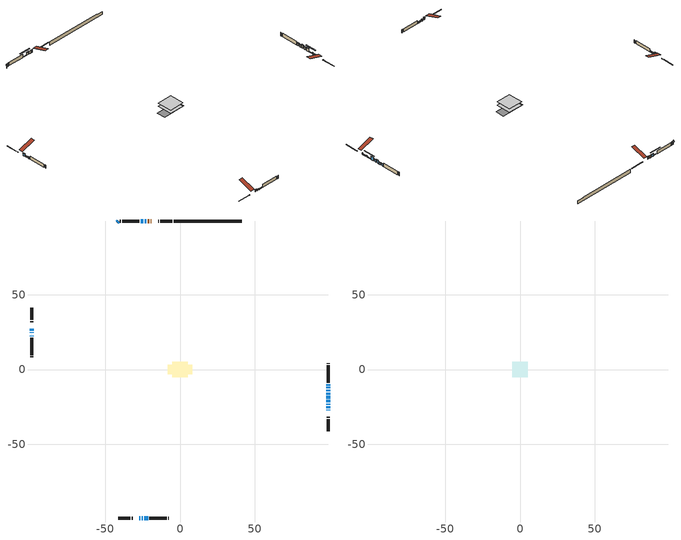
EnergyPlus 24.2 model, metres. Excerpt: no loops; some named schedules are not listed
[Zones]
conditioned space
 floor outside (Floor1 construction): -0.61,-0.61 -0.61,0.61 0.61,0.61 0.61,-0.61 z0.61
 floor adiabatic (AdiabaticFloorConstruction): -5.22,-5.22 -5.22,5.22 5.22,5.22 5.22,-5.22 z0.61
 floor foundation (Slab1 construction): -8.29,-3.06 -8.29,3.06 8.29,3.06 8.29,-3.06 z-1.83
 wall outside (RimJoist1 construction): -5.19,99.35 -13.19,99.35 / -41.15,-99.35 -33.15,-99.35 / -99.35,41.15 -99.35,33.15 / 99.35,-41.15 99.35,-33.15 z0.61:0.91
 wall outside (RimJoist2 construction): -14.12,99.35 -14.64,99.35 / -32.22,-99.35 -31.71,-99.35 / -99.35,32.22 -99.35,31.71 / 99.35,-32.22 99.35,-31.71 z0.61:0.91
 wall outside (AdiabaticWallConstruction 1): -19.17,99.35 -19.62,99.35 / -20.54,99.35 -21.6,99.35 z0.61:2.64
 wall outside (AdiabaticWallConstruction): 99.35,-27.17 99.35,-26.8 / -99.35,25.08 -99.35,24.66 / -99.35,23.73 -99.35,23.52 / 99.35,-23.57 99.35,-22.83 / -99.35,22.6 -99.35,22.22 z0.61:1.83; 99.35,-25.87 99.35,-24.5 / -23.84,-99.35 -21.4,-99.35 z0.61:1.12; -22.52,99.35 -23.74,99.35 / -41.15,99.35 -41.94,98.56 / -99.35,27.17 -99.35,26 / 99.35,-16.74 99.35,-15.52 z0.61:2.29; -27.17,-99.35 -26.46,-99.35 / 99.35,-12.65 99.35,-11.68 z0.61:2.08; -25.54,-99.35 -24.77,-99.35 z0.61:1.53; 99.35,-21.9 99.35,-20.37 / -24.67,99.35 -26.2,99.35 z0.61:1.17; 99.35,-19.45 99.35,-17.67 / 99.35,-14.59 99.35,-13.57 z0.61:2.9; 99.35,-10.75 99.35,-9.73 z0.61:2.24
 wall outside (Wall1 construction): -27.13,99.35 -38.78,99.35 / -20.48,-99.35 -8.82,-99.35 / -99.35,21.3 -99.35,9.64 / 99.35,-8.8 99.35,2.85 z0.61:3.05
 wall outside (Wall2 construction): -39.71,99.35 -40.22,99.35 / -7.89,-99.35 -7.38,-99.35 / -99.35,8.71 -99.35,8.2 / 99.35,3.78 99.35,4.29 z0.61:3.05
 wall foundation (FoundationWall1 construction): -4.26,99.35,-1.83 -4.26,99.35,0.61 36.61,99.35,0.61 36.61,99.35,0.24 41.15,99.35,0.24 41.15,99.35,-1.83
 window (WindowConstruction 12): 99.35,-27.17 99.35,-26.8 z0.61:1.83
 window (WindowConstruction 5): 99.35,-25.87 99.35,-24.5 z0.61:1.12
 window (WindowConstruction 6): -22.52,99.35 -23.74,99.35 z0.61:2.29
 window (WindowConstruction 7): -41.15,99.35 -41.94,98.56 z0.61:2.29
 window (WindowConstruction 8): -27.17,-99.35 -26.46,-99.35 z0.61:2.08
 window (WindowConstruction 9): -25.53,-99.35 -24.77,-99.35 z0.61:1.52
 window (WindowConstruction 10): -23.84,-99.35 -21.4,-99.35 z0.61:1.12
 window (WindowConstruction 11): -99.35,27.17 -99.35,26 z0.61:2.29
 window (WindowConstruction 14): -99.35,25.08 -99.35,24.66 z0.61:1.83
 window (WindowConstruction 15): -99.35,23.73 -99.35,23.53 z0.61:1.83
 window (WindowConstruction 13): 99.35,-23.57 99.35,-22.83 z0.61:1.83
 window (WindowConstruction 16): -99.35,22.6 -99.35,22.22 z0.61:1.83
 window (WindowConstruction 17): 99.35,-21.9 99.35,-20.38 z0.61:1.17
 window (WindowConstruction 18): -24.67,99.35 -26.2,99.35 z0.61:1.17
 window (WindowConstruction): 99.35,-19.45 99.35,-17.67 z0.61:2.9
 window (WindowConstruction 1): 99.35,-16.74 99.35,-15.52 z0.61:2.29
 window (WindowConstruction 2): 99.35,-14.59 99.35,-13.57 z0.61:2.9
 window (WindowConstruction 3): 99.35,-12.65 99.35,-11.68 z0.61:2.08
 window (WindowConstruction 4): 99.35,-10.75 99.35,-9.73 z0.61:2.23
 door (Door): -19.17,99.35 -19.61,99.35 z0.61:2.64
 door (Door 1): -20.54,99.35 -21.6,99.35 z0.61:2.64
 ceiling adiabatic (AdiabaticFloorConstruction): 5.22,-5.22 5.22,5.22 -5.22,5.22 -5.22,-5.22 z0.61
attic - vented
 floor to conditioned space (Floor2 construction Reversed): -5.22,-5.22 -5.22,5.22 5.22,5.22 5.22,-5.22 z3.05
 roof outside (Roof1 construction): -18.24,99.35,3.05 -18.24,89.19,6.44 -15.56,89.19,6.44 -15.56,99.35,3.05; -28.1,-99.35,3.05 -28.1,-89.19,6.44 -30.78,-89.19,6.44 -30.78,-99.35,3.05; -99.35,28.1,3.05 -89.19,28.1,6.44 -89.19,30.78,6.44 -99.35,30.78,3.05; 99.35,-28.1,3.05 89.19,-28.1,6.44 89.19,-30.78,6.44 99.35,-30.78,3.05
shading: 99.35,-24.3 99.35,-26.07 99.76,-26.07 99.76,-24.3 z1.32; -23.95,99.35 -22.32,99.35 -22.32,99.76 -23.95,99.76 z2.49; -42.08,98.42 -41.01,99.49 -41.3,99.78 -42.37,98.71 z2.49; -26.26,-99.35 -27.37,-99.35 -27.37,-99.76 -26.26,-99.76 z2.28; -24.57,-99.35 -25.73,-99.35 -25.73,-99.76 -24.57,-99.76 z1.73; -21.2,-99.35 -24.04,-99.35 -24.04,-99.76 -21.2,-99.76 z1.32; -99.35,25.8 -99.35,27.37 -99.76,27.37 -99.76,25.8 z2.49; 99.35,-17.13 99.35,-25.15 99.76,-25.15 99.76,-17.13 z4.42; -29.45,99.35 -21.42,99.35 -21.42,99.76 -29.45,99.76 z4.42; 99.35,-17.47 99.35,-19.65 99.76,-19.65 99.76,-17.47 z3.1; 99.35,-15.32 99.35,-16.94 99.76,-16.94 99.76,-15.32 z2.49; 99.35,-13.37 99.35,-14.79 99.76,-14.79 99.76,-13.37 z3.1; 99.35,-11.48 99.35,-12.85 99.76,-12.85 99.76,-11.48 z2.28; 99.35,-9.53 99.35,-10.95 99.76,-10.95 99.76,-9.53 z2.44
[Building]
Building 1: Terrain=Suburbs
[Site:Location]
Edmonton Intl AP_AB: Latitude {deg}=53.31; Longitude {deg}=-113.58; Time Zone {hr}=-7; Elevation {m}=723; Keep Site Location Information=Yes
[Site:GroundTemperature:Shallow]
-1.56185, -3.61833, -3.78302, -2.80711, 1.11059, 5.01004, 8.39065, 10.5322, 10.7141, 8.97234, 5.67794, 1.89811
[Site:WaterMainsTemperature]
Calculation Method=Schedule; Temperature Schedule=mains temperature schedule
[Material] Roughness=Rough; Thermal Absorptance=0.9
Name | Thickness {m} | Conductivity {W/m-K} | Density {kg/m3} | Specific Heat {J/kg-K} | Solar Absorptance | Visible Absorptance
asphalt or fiberglass shingles | 0.00635 | 0.162714 | 1121.4 | 1465.45 | 0.4 | 0.4
ceiling loosefill ins | 0.169333 | 0.0480833 | 16.02 | 1046.75 | 0.7 | 0.7
ceiling stud and cavity | 0.1397 | 0.0959337 | 65.682 | 1177.47 | 0.7 | 0.7
concrete 4.0 in. | 0.1016 | 1.803125 | 2242.8 | 837.4 | 0.7 | 0.7
concrete 8.0 in. | 0.2032 | 1.803125 | 2242.8 | 837.4 | 0.7 | 0.7
door material | 0.04445 | 0.053851 | 512.64 | 1214.23 | 0.7 | 0.7
exterior vertical ins | 0.0216937 | 0.029427 | 32.04 | 1214.23 | 0.7 | 0.7
floor covering | 0.0127 | 0.0433444 | 54.468 | 1339.84 | 0.6 | 0.6
floor rigid ins; rim joist rigid ins; wall rigid ins | 0.051816 | 0.029427 | 32.04 | 1214.23 | 0.7 | 0.7
floor rigid ins 1; wall rigid ins 1 | 0.512978 | 0.029427 | 32.04 | 1214.23 | 0.7 | 0.7
floor stud and cavity | 0.1397 | 0.094315 | 92.3553 | 1139.71 | 0.7 | 0.7
floor stud and cavity 1 | 0.1397 | 1.75129 | 37.0049 | 1207.88 | 0.7 | 0.7
furniture material conditioned space 1 | 0.1524 | 0.115458 | 640.8 | 1214.23 | 0.6 | 0.6
gypsum board | 0.0127 | 0.160291 | 801 | 837.4 | 0.6 | 0.6
gypsum board 1 | 0.0127 | 0.160291 | 801 | 837.4 | 0.7 | 0.7
osb sheathing 0.5 in. | 0.0127 | 0.115458 | 512.64 | 1214.23 | 0.7 | 0.7
osb sheathing 0.75 in. | 0.01905 | 0.115458 | 512.64 | 1214.23 | 0.7 | 0.7
osb sheathing 2.0 in. | 0.0508 | 0.115458 | 512.64 | 1214.23 | 0.7 | 0.7
rim joist stud and cavity | 0.0508 | 0.0413573 | 125.044 | 1163.47 | 0.6 | 0.6
rim joist stud and cavity 1 | 0.0508 | 0.0368182 | 125.044 | 1163.47 | 0.6 | 0.6
wall stud and cavity | 0.1397 | 0.206077 | 139.0536 | 1170.24 | 0.7 | 0.7
wall stud and cavity 1 | 0.1397 | 0.0765814 | 139.0536 | 1170.24 | 0.7 | 0.7
wall stud and cavity 2 | 0.0889 | 0.380278 | 52.3479 | 1209.89 | 0.7 | 0.7
wall stud and cavity 3 | 0.0889 | 0.391764 | 83.0341 | 1211.67 | 0.7 | 0.7
wood siding | 0.0254 | 0.102417 | 544.68 | 1172.36 | 0.4 | 0.4
wood siding 1; wood siding 2; wood siding 3 | 0.0254 | 0.102417 | 544.68 | 1172.36 | 0.7 | 0.7
[WindowMaterial:SimpleGlazingSystem]
Name | U-Factor {W/m2-K} | Solar Heat Gain Coefficient
WindowMaterial | 1.91462 | 0.46
WindowMaterial 1 | 2.921331 | 0.62
WindowMaterial 10 | 1.99638 | 0.45
WindowMaterial 11 | 3.308 | 0.59
WindowMaterial 12 | 3.310274 | 0.62
WindowMaterial 13 | 3.30687 | 0.6
WindowMaterial 14 | 3.210909 | 0.35
WindowMaterial 15 | 3.01388 | 0.5
WindowMaterial 2 | 2.17695 | 0.41
WindowMaterial 3 | 2.941204 | 0.59
WindowMaterial 4 | 2.19909 | 0.41
WindowMaterial 5 | 2.21328 | 0.4
WindowMaterial 6 | 2.16445 | 0.41
WindowMaterial 7 | 2.10767 | 0.42
WindowMaterial 8 | 2.1531 | 0.41
WindowMaterial 9 | 2.17354 | 0.41
[Construction]
AdiabaticFloorConstruction: floor stud and cavity 1, floor rigid ins 1, osb sheathing 0.75 in., floor covering
AdiabaticWallConstruction: wood siding 2, wall rigid ins 1, wall stud and cavity 2, gypsum board
AdiabaticWallConstruction 1: wood siding 3, wall rigid ins 1, wall stud and cavity 2, gypsum board
Door; Door 1: door material
Floor1 construction: floor stud and cavity, floor rigid ins, osb sheathing 0.75 in., floor covering
Floor2 construction Reversed: gypsum board, ceiling stud and cavity, ceiling loosefill ins
FoundationWall1 construction: concrete 8.0 in., gypsum board 1
furniture construction conditioned space 1: furniture material conditioned space 1
PartitionWallConstruction: gypsum board, wall stud and cavity 3, gypsum board
RimJoist1 construction: wood siding 1, rim joist rigid ins, osb sheathing 2.0 in., rim joist stud and cavity
RimJoist2 construction: wood siding 1, rim joist rigid ins, osb sheathing 2.0 in., rim joist stud and cavity 1
Roof1 construction: asphalt or fiberglass shingles
Slab1 construction: concrete 4.0 in.
Wall1 construction: wood siding, wall rigid ins, osb sheathing 0.5 in., wall stud and cavity, gypsum board
Wall2 construction: wood siding, osb sheathing 0.5 in., wall stud and cavity 1, gypsum board
WindowConstruction: WindowMaterial
WindowConstruction 1; WindowConstruction 6: WindowMaterial 1
WindowConstruction 10: WindowMaterial 9
WindowConstruction 11: WindowMaterial 10
WindowConstruction 12; WindowConstruction 16: WindowMaterial 11
WindowConstruction 13: WindowMaterial 12
WindowConstruction 14: WindowMaterial 13
WindowConstruction 15: WindowMaterial 14
WindowConstruction 17; WindowConstruction 18: WindowMaterial 15
WindowConstruction 2: WindowMaterial 2
WindowConstruction 3: WindowMaterial 3
WindowConstruction 4: WindowMaterial 4
WindowConstruction 5: WindowMaterial 5
WindowConstruction 7: WindowMaterial 6
WindowConstruction 8: WindowMaterial 7
WindowConstruction 9: WindowMaterial 8
[Zone] Multiplier=1; Part of Total Floor Area=Yes
Name | Volume {m3}
attic - vented | 59.8868
conditioned space | 602.9
[Space]
Name | Zone | Volume {m3}
attic - vented 1 | attic - vented | 59.8868
conditioned space 1 | conditioned space | 602.9
[ZoneInfiltration:EffectiveLeakageArea]
infil attic - vented 1: Zone or Space=attic - vented 1; Schedule=Always On Discrete; Effective Air Leakage Area {cm2}=3787.48; Stack Coefficient=0.00023559; Wind Coefficient=1.03705e-05
[ZoneMixing]
whole house fan mix: Zone or Space=attic - vented; Schedule=Always On Continuous; Design Flow Rate Calculation Method=Flow/Zone; Design Flow Rate {m3/s}=0; Source Zone or Space=conditioned space
[SurfaceProperty:ExposedFoundationPerimeter]
Slab1: Exposed Perimeter Calculation Method=TotalExposedPerimeter; Total Exposed Perimeter {m}=45.415
[InternalMass] Zone or ZoneList=conditioned space; Space or SpaceList=conditioned space 1
Name | Construction | Surface Area {m2}
furniture mass conditioned space 1 | furniture construction conditioned space 1 | 84.7841
partition wall mass | PartitionWallConstruction | 211.96
[Lights]
interior lighting: Zone or ZoneList or Space or SpaceList=conditioned space 1; Schedule=interior lighting schedule; Design Level Calculation Method=LightingLevel; Lighting Level {W}=343.2; Return Air Fraction=0; Fraction Radiant=0.6; Fraction Visible=0.2; Fraction Replaceable=1
[People]
occupants: Zone or ZoneList or Space or SpaceList=conditioned space 1; Number of People Schedule=occupants schedule; Number of People Calculation Method=People; Number of People=3; Fraction Radiant=0.314171; Sensible Heat Fraction=0.56303; Activity Level Schedule=occupants activity schedule; Carbon Dioxide Generation Rate {m3/s-W}=0; Enable ASHRAE 55 Comfort Warnings=No; Mean Radiant Temperature Calculation Type=EnclosureAveraged
[ElectricEquipment] Zone or ZoneList or Space or SpaceList=conditioned space 1; Design Level Calculation Method=EquipmentLevel
Name | Schedule | Design Level {W} | Fraction Latent | Fraction Radiant | Fraction Lost
clothes dryer | clothes dryer schedule | 140.772 | 0.015 | 0.081 | 0.85
clothes washer | clothes washer schedule | 32.1985 | 0.03 | 0.162 | 0.7
cooking range | cooking range schedule | 215.147 | 0.08 | 0.432 | 0.2
dishwasher | dishwasher schedule | 66.8632 | 0.3 | 0.18 | 0.4
fridge | fridge schedule | 72.9452 | 0 | 0.6 | 0
mech vent bath fan 0 | mech vent bath fan 0 schedule | 50.2 | 0 | 0 | 1
mech vent bath fan 1 | mech vent bath fan 1 schedule | 50.2 | 0 | 0 | 1
mech vent house fan | mech vent house fan schedule | 0 | 0 | 0 | 1
mech vent house fan cfis | mech vent house fan cfis schedule | 0 | 0 | 0 | 0
mech vent range fan 0 | mech vent range fan 0 schedule | 57 | 0 | 0 | 1
misc plug loads | misc plug loads schedule | 494.7 | 0.045 | 0.513 | 0.1
whole house fan | Always On Discrete | 0 | 0 | 0 | 1
[OtherEquipment] Zone or ZoneList or Space or SpaceList=conditioned space 1; Design Level Calculation Method=EquipmentLevel
Name | Fuel Type | Schedule | Design Level {W} | Fraction Latent | Fraction Radiant | Fraction Lost
clothes dryer 1 | Electricity | clothes dryer schedule | 0 | 0.015 | 0.081 | 0.85
cooking range 1 | Electricity | cooking range schedule | 0 | 0.08 | 0.432 | 0.2
general water use latent | None | general water use schedule | 62.594 | 1 | 0 | 0
general water use sensible | None | general water use schedule | -61.6891 | 0 | 0.6 | 0
mech vent house fan latent load | None | Always On Discrete | 0 | 1 | 0 | 0
mech vent house fan sensible load | None | Always On Discrete | 0 | 0 | 0 | 0
water heater energy adjustment1 | NaturalGas | Always On Discrete | 0.01 | 0 | 0 | 1
[ZoneInfiltration:DesignFlowRate] Zone or ZoneList or Space or SpaceList=conditioned space 1; Schedule=Always On Discrete; Design Flow Rate Calculation Method=Flow/Zone; Design Flow Rate {m3/s}=0
infil flow; natural vent flow; whole house fan flow
[Foundation:Kiva]
Foundation Kiva 1: Initial Indoor Air Temperature {C}=18; Wall Height Above Grade {m}=0.609996; Wall Depth Below Slab {m}=0.2032; Custom Block Material Name 1=exterior vertical ins; Custom Block Depth 1 {m}=2.43998; Custom Block X Position 1 {m}=0.2159; Custom Block Z Position 1 {m}=0
[Foundation:Kiva:Settings]
Soil Conductivity {W/m-K}=0.849921; Soil Density {kg/m3}=1842.3; Soil Specific Heat {J/kg-K}=418.7; Ground Solar Absorptivity=0.9; Ground Thermal Absorptivity=0.9; Ground Surface Roughness {m}=0.03; Far-Field Width {m}=40; Deep-Ground Boundary Condition=ZeroFlux; Deep-Ground Depth {m}=40; Minimum Cell Dimension {m}=0.2; Maximum Cell Growth Coefficient=3; Simulation Timestep=Timestep
[Exterior:Lights]
exterior lighting: Schedule=exterior lighting schedule; Design Level {W}=75.6
[Schedule:Constant]
Name | Hourly Value
Always On Continuous; mech vent house fan schedule; mech vent house fan cfis schedule; Always On Discrete | 1
occupants activity schedule | 117.228
fridge schedule | 0
[Schedule:Week:Daily]
interior lighting schedule Week Rule - Jan1-Jan27: interior lighting schedule day, interior lighting schedule day, interior lighting schedule day, interior lighting schedule day, interior lighting schedule day, interior lighting schedule day, interior lighting schedule day, interior lighting schedule default day, interior lighting schedule default day, interior lighting schedule default day, interior lighting schedule default day, interior lighting schedule default day
interior lighting schedule Week Rule - Jan28-Feb3: interior lighting schedule day, interior lighting schedule day, interior lighting schedule day, interior lighting schedule day, interior lighting schedule day 1, interior lighting schedule day 1, interior lighting schedule day 1, interior lighting schedule default day, interior lighting schedule default day, interior lighting schedule default day, interior lighting schedule default day, interior lighting schedule default day
interior lighting schedule Week Rule - Feb4-Feb24: interior lighting schedule day 1, interior lighting schedule day 1, interior lighting schedule day 1, interior lighting schedule day 1, interior lighting schedule day 1, interior lighting schedule day 1, interior lighting schedule day 1, interior lighting schedule default day, interior lighting schedule default day, interior lighting schedule default day, interior lighting schedule default day, interior lighting schedule default day
interior lighting schedule Week Rule - Feb25-Mar3: interior lighting schedule day 1, interior lighting schedule day 1, interior lighting schedule day 1, interior lighting schedule day 1, interior lighting schedule day 2, interior lighting schedule day 2, interior lighting schedule day 2, interior lighting schedule default day, interior lighting schedule default day, interior lighting schedule default day, interior lighting schedule default day, interior lighting schedule default day
interior lighting schedule Week Rule - Mar4-Mar31: interior lighting schedule day 2, interior lighting schedule day 2, interior lighting schedule day 2, interior lighting schedule day 2, interior lighting schedule day 2, interior lighting schedule day 2, interior lighting schedule day 2, interior lighting schedule default day, interior lighting schedule default day, interior lighting schedule default day, interior lighting schedule default day, interior lighting schedule default day
interior lighting schedule Week Rule - Apr1-Apr28: interior lighting schedule day 3, interior lighting schedule day 3, interior lighting schedule day 3, interior lighting schedule day 3, interior lighting schedule day 3, interior lighting schedule day 3, interior lighting schedule day 3, interior lighting schedule default day, interior lighting schedule default day, interior lighting schedule default day, interior lighting schedule default day, interior lighting schedule default day
interior lighting schedule Week Rule - Apr29-May5: interior lighting schedule day 3, interior lighting schedule day 3, interior lighting schedule day 4, interior lighting schedule day 4, interior lighting schedule day 4, interior lighting schedule day 4, interior lighting schedule day 4, interior lighting schedule default day, interior lighting schedule default day, interior lighting schedule default day, interior lighting schedule default day, interior lighting schedule default day
interior lighting schedule Week Rule - May6-May26: interior lighting schedule day 4, interior lighting schedule day 4, interior lighting schedule day 4, interior lighting schedule day 4, interior lighting schedule day 4, interior lighting schedule day 4, interior lighting schedule day 4, interior lighting schedule default day, interior lighting schedule default day, interior lighting schedule default day, interior lighting schedule default day, interior lighting schedule default day
interior lighting schedule Week Rule - May27-Jun2: interior lighting schedule day 4, interior lighting schedule day 4, interior lighting schedule day 4, interior lighting schedule day 4, interior lighting schedule day 4, interior lighting schedule day 5, interior lighting schedule day 5, interior lighting schedule default day, interior lighting schedule default day, interior lighting schedule default day, interior lighting schedule default day, interior lighting schedule default day
interior lighting schedule Week Rule - Jun3-Jun30: interior lighting schedule day 5, interior lighting schedule day 5, interior lighting schedule day 5, interior lighting schedule day 5, interior lighting schedule day 5, interior lighting schedule day 5, interior lighting schedule day 5, interior lighting schedule default day, interior lighting schedule default day, interior lighting schedule default day, interior lighting schedule default day, interior lighting schedule default day
interior lighting schedule Week Rule - Jul1-Jul28: interior lighting schedule day 6, interior lighting schedule day 6, interior lighting schedule day 6, interior lighting schedule day 6, interior lighting schedule day 6, interior lighting schedule day 6, interior lighting schedule day 6, interior lighting schedule default day, interior lighting schedule default day, interior lighting schedule default day, interior lighting schedule default day, interior lighting schedule default day
interior lighting schedule Week Rule - Jul29-Aug4: interior lighting schedule day 6, interior lighting schedule day 6, interior lighting schedule day 6, interior lighting schedule day 7, interior lighting schedule day 7, interior lighting schedule day 7, interior lighting schedule day 7, interior lighting schedule default day, interior lighting schedule default day, interior lighting schedule default day, interior lighting schedule default day, interior lighting schedule default day
interior lighting schedule Week Rule - Aug5-Aug25: interior lighting schedule day 7, interior lighting schedule day 7, interior lighting schedule day 7, interior lighting schedule day 7, interior lighting schedule day 7, interior lighting schedule day 7, interior lighting schedule day 7, interior lighting schedule default day, interior lighting schedule default day, interior lighting schedule default day, interior lighting schedule default day, interior lighting schedule default day
interior lighting schedule Week Rule - Aug26-Sep1: interior lighting schedule day 7, interior lighting schedule day 7, interior lighting schedule day 7, interior lighting schedule day 7, interior lighting schedule day 7, interior lighting schedule day 7, interior lighting schedule day 8, interior lighting schedule default day, interior lighting schedule default day, interior lighting schedule default day, interior lighting schedule default day, interior lighting schedule default day
interior lighting schedule Week Rule - Sep2-Sep29: interior lighting schedule day 8, interior lighting schedule day 8, interior lighting schedule day 8, interior lighting schedule day 8, interior lighting schedule day 8, interior lighting schedule day 8, interior lighting schedule day 8, interior lighting schedule default day, interior lighting schedule default day, interior lighting schedule default day, interior lighting schedule default day, interior lighting schedule default day
interior lighting schedule Week Rule - Sep30-Oct6: interior lighting schedule day 8, interior lighting schedule day 9, interior lighting schedule day 9, interior lighting schedule day 9, interior lighting schedule day 9, interior lighting schedule day 9, interior lighting schedule day 9, interior lighting schedule default day, interior lighting schedule default day, interior lighting schedule default day, interior lighting schedule default day, interior lighting schedule default day
interior lighting schedule Week Rule - Oct7-Oct27: interior lighting schedule day 9, interior lighting schedule day 9, interior lighting schedule day 9, interior lighting schedule day 9, interior lighting schedule day 9, interior lighting schedule day 9, interior lighting schedule day 9, interior lighting schedule default day, interior lighting schedule default day, interior lighting schedule default day, interior lighting schedule default day, interior lighting schedule default day
interior lighting schedule Week Rule - Oct28-Nov3: interior lighting schedule day 9, interior lighting schedule day 9, interior lighting schedule day 9, interior lighting schedule day 9, interior lighting schedule day 10, interior lighting schedule day 10, interior lighting schedule day 10, interior lighting schedule default day, interior lighting schedule default day, interior lighting schedule default day, interior lighting schedule default day, interior lighting schedule default day
interior lighting schedule Week Rule - Nov4-Nov24: interior lighting schedule day 10, interior lighting schedule day 10, interior lighting schedule day 10, interior lighting schedule day 10, interior lighting schedule day 10, interior lighting schedule day 10, interior lighting schedule day 10, interior lighting schedule default day, interior lighting schedule default day, interior lighting schedule default day, interior lighting schedule default day, interior lighting schedule default day
interior lighting schedule Week Rule - Nov25-Dec1: interior lighting schedule day 10, interior lighting schedule day 10, interior lighting schedule day 10, interior lighting schedule day 10, interior lighting schedule day 10, interior lighting schedule day 10, interior lighting schedule day 11, interior lighting schedule default day, interior lighting schedule default day, interior lighting schedule default day, interior lighting schedule default day, interior lighting schedule default day
interior lighting schedule Week Rule - Dec2-Dec31: interior lighting schedule day 11, interior lighting schedule day 11, interior lighting schedule day 11, interior lighting schedule day 11, interior lighting schedule day 11, interior lighting schedule day 11, interior lighting schedule day 11, interior lighting schedule default day, interior lighting schedule default day, interior lighting schedule default day, interior lighting schedule default day, interior lighting schedule default day
occupants schedule Week Rule - Jan1-Dec31: occupants schedule day, occupants schedule day, occupants schedule day, occupants schedule day, occupants schedule day, occupants schedule day, occupants schedule day, occupants schedule default day, occupants schedule default day, occupants schedule default day, occupants schedule default day, occupants schedule default day
clothes dryer schedule Week Rule - Jan1-Dec31: clothes dryer schedule day, clothes dryer schedule day, clothes dryer schedule day, clothes dryer schedule day, clothes dryer schedule day, clothes dryer schedule day, clothes dryer schedule day, clothes dryer schedule default day, clothes dryer schedule default day, clothes dryer schedule default day, clothes dryer schedule default day, clothes dryer schedule default day
clothes washer schedule Week Rule - Jan1-Dec31: clothes washer schedule day, clothes washer schedule day, clothes washer schedule day, clothes washer schedule day, clothes washer schedule day, clothes washer schedule day, clothes washer schedule day, clothes washer schedule default day, clothes washer schedule default day, clothes washer schedule default day, clothes washer schedule default day, clothes washer schedule default day
cooking range schedule Week Rule - Jan1-Dec31: cooking range schedule day, cooking range schedule day, cooking range schedule day, cooking range schedule day, cooking range schedule day, cooking range schedule day, cooking range schedule day, cooking range schedule default day, cooking range schedule default day, cooking range schedule default day, cooking range schedule default day, cooking range schedule default day
dishwasher schedule Week Rule - Jan1-Dec31: dishwasher schedule day, dishwasher schedule day, dishwasher schedule day, dishwasher schedule day, dishwasher schedule day, dishwasher schedule day, dishwasher schedule day, dishwasher schedule default day, dishwasher schedule default day, dishwasher schedule default day, dishwasher schedule default day, dishwasher schedule default day
mech vent bath fan 0 schedule Week Rule - Jan1-Dec31: mech vent bath fan 0 schedule day, mech vent bath fan 0 schedule day, mech vent bath fan 0 schedule day, mech vent bath fan 0 schedule day, mech vent bath fan 0 schedule day, mech vent bath fan 0 schedule day, mech vent bath fan 0 schedule day, mech vent bath fan 0 schedule default day, mech vent bath fan 0 schedule default day, mech vent bath fan 0 schedule default day, mech vent bath fan 0 schedule default day, mech vent bath fan 0 schedule default day
mech vent bath fan 1 schedule Week Rule - Jan1-Dec31: mech vent bath fan 1 schedule day, mech vent bath fan 1 schedule day, mech vent bath fan 1 schedule day, mech vent bath fan 1 schedule day, mech vent bath fan 1 schedule day, mech vent bath fan 1 schedule day, mech vent bath fan 1 schedule day, mech vent bath fan 1 schedule default day, mech vent bath fan 1 schedule default day, mech vent bath fan 1 schedule default day, mech vent bath fan 1 schedule default day, mech vent bath fan 1 schedule default day
mech vent range fan 0 schedule Week Rule - Jan1-Dec31: mech vent range fan 0 schedule day, mech vent range fan 0 schedule day, mech vent range fan 0 schedule day, mech vent range fan 0 schedule day, mech vent range fan 0 schedule day, mech vent range fan 0 schedule day, mech vent range fan 0 schedule day, mech vent range fan 0 schedule default day, mech vent range fan 0 schedule default day, mech vent range fan 0 schedule default day, mech vent range fan 0 schedule default day, mech vent range fan 0 schedule default day
misc plug loads schedule Week Rule - Jan1-Dec31: misc plug loads schedule day, misc plug loads schedule day, misc plug loads schedule day, misc plug loads schedule day, misc plug loads schedule day, misc plug loads schedule day, misc plug loads schedule day, misc plug loads schedule default day, misc plug loads schedule default day, misc plug loads schedule default day, misc plug loads schedule default day, misc plug loads schedule default day
general water use schedule Week Rule - Jan1-Dec31: general water use schedule day, general water use schedule day, general water use schedule day, general water use schedule day, general water use schedule day, general water use schedule day, general water use schedule day, general water use schedule default day, general water use schedule default day, general water use schedule default day, general water use schedule default day, general water use schedule default day
exterior lighting schedule Week Rule - Jan1-Jan27: exterior lighting schedule day, exterior lighting schedule day, exterior lighting schedule day, exterior lighting schedule day, exterior lighting schedule day, exterior lighting schedule day, exterior lighting schedule day, exterior lighting schedule default day, exterior lighting schedule default day, exterior lighting schedule default day, exterior lighting schedule default day, exterior lighting schedule default day
exterior lighting schedule Week Rule - Jan28-Feb3: exterior lighting schedule day, exterior lighting schedule day, exterior lighting schedule day, exterior lighting schedule day, exterior lighting schedule day 1, exterior lighting schedule day 1, exterior lighting schedule day 1, exterior lighting schedule default day, exterior lighting schedule default day, exterior lighting schedule default day, exterior lighting schedule default day, exterior lighting schedule default day
exterior lighting schedule Week Rule - Feb4-Feb24: exterior lighting schedule day 1, exterior lighting schedule day 1, exterior lighting schedule day 1, exterior lighting schedule day 1, exterior lighting schedule day 1, exterior lighting schedule day 1, exterior lighting schedule day 1, exterior lighting schedule default day, exterior lighting schedule default day, exterior lighting schedule default day, exterior lighting schedule default day, exterior lighting schedule default day
exterior lighting schedule Week Rule - Feb25-Mar3: exterior lighting schedule day 1, exterior lighting schedule day 1, exterior lighting schedule day 1, exterior lighting schedule day 1, exterior lighting schedule day 2, exterior lighting schedule day 2, exterior lighting schedule day 2, exterior lighting schedule default day, exterior lighting schedule default day, exterior lighting schedule default day, exterior lighting schedule default day, exterior lighting schedule default day
exterior lighting schedule Week Rule - Mar4-Mar31: exterior lighting schedule day 2, exterior lighting schedule day 2, exterior lighting schedule day 2, exterior lighting schedule day 2, exterior lighting schedule day 2, exterior lighting schedule day 2, exterior lighting schedule day 2, exterior lighting schedule default day, exterior lighting schedule default day, exterior lighting schedule default day, exterior lighting schedule default day, exterior lighting schedule default day
exterior lighting schedule Week Rule - Apr1-Apr28: exterior lighting schedule day 3, exterior lighting schedule day 3, exterior lighting schedule day 3, exterior lighting schedule day 3, exterior lighting schedule day 3, exterior lighting schedule day 3, exterior lighting schedule day 3, exterior lighting schedule default day, exterior lighting schedule default day, exterior lighting schedule default day, exterior lighting schedule default day, exterior lighting schedule default day
exterior lighting schedule Week Rule - Apr29-May5: exterior lighting schedule day 3, exterior lighting schedule day 3, exterior lighting schedule day 4, exterior lighting schedule day 4, exterior lighting schedule day 4, exterior lighting schedule day 4, exterior lighting schedule day 4, exterior lighting schedule default day, exterior lighting schedule default day, exterior lighting schedule default day, exterior lighting schedule default day, exterior lighting schedule default day
exterior lighting schedule Week Rule - May6-May26: exterior lighting schedule day 4, exterior lighting schedule day 4, exterior lighting schedule day 4, exterior lighting schedule day 4, exterior lighting schedule day 4, exterior lighting schedule day 4, exterior lighting schedule day 4, exterior lighting schedule default day, exterior lighting schedule default day, exterior lighting schedule default day, exterior lighting schedule default day, exterior lighting schedule default day
exterior lighting schedule Week Rule - May27-Jun2: exterior lighting schedule day 4, exterior lighting schedule day 4, exterior lighting schedule day 4, exterior lighting schedule day 4, exterior lighting schedule day 4, exterior lighting schedule day 5, exterior lighting schedule day 5, exterior lighting schedule default day, exterior lighting schedule default day, exterior lighting schedule default day, exterior lighting schedule default day, exterior lighting schedule default day
exterior lighting schedule Week Rule - Jun3-Jun30: exterior lighting schedule day 5, exterior lighting schedule day 5, exterior lighting schedule day 5, exterior lighting schedule day 5, exterior lighting schedule day 5, exterior lighting schedule day 5, exterior lighting schedule day 5, exterior lighting schedule default day, exterior lighting schedule default day, exterior lighting schedule default day, exterior lighting schedule default day, exterior lighting schedule default day
exterior lighting schedule Week Rule - Jul1-Jul28: exterior lighting schedule day 6, exterior lighting schedule day 6, exterior lighting schedule day 6, exterior lighting schedule day 6, exterior lighting schedule day 6, exterior lighting schedule day 6, exterior lighting schedule day 6, exterior lighting schedule default day, exterior lighting schedule default day, exterior lighting schedule default day, exterior lighting schedule default day, exterior lighting schedule default day
[Schedule:Year]
interior lighting schedule: interior lighting schedule Week Rule - Jan1-Jan27, 1, 1, 1, 27, interior lighting schedule Week Rule - Jan28-Feb3, 1, 28, 2, 3, interior lighting schedule Week Rule - Feb4-Feb24, 2, 4, 2, 24, interior lighting schedule Week Rule - Feb25-Mar3, 2, 25, 3, 3, interior lighting schedule Week Rule - Mar4-Mar31, 3, 4, 3, 31, interior lighting schedule Week Rule - Apr1-Apr28, 4, 1, 4, 28, interior lighting schedule Week Rule - Apr29-May5, 4, 29, 5, 5, interior lighting schedule Week Rule - May6-May26, 5, 6, 5, 26, interior lighting schedule Week Rule - May27-Jun2, 5, 27, 6, 2, interior lighting schedule Week Rule - Jun3-Jun30, 6, 3, 6, 30, interior lighting schedule Week Rule - Jul1-Jul28, 7, 1, 7, 28, interior lighting schedule Week Rule - Jul29-Aug4, 7, 29, 8, 4, interior lighting schedule Week Rule - Aug5-Aug25, 8, 5, 8, 25, interior lighting schedule Week Rule - Aug26-Sep1, 8, 26, 9, 1, interior lighting schedule Week Rule - Sep2-Sep29, 9, 2, 9, 29, interior lighting schedule Week Rule - Sep30-Oct6, 9, 30, 10, 6, interior lighting schedule Week Rule - Oct7-Oct27, 10, 7, 10, 27, interior lighting schedule Week Rule - Oct28-Nov3, 10, 28, 11, 3, interior lighting schedule Week Rule - Nov4-Nov24, 11, 4, 11, 24, interior lighting schedule Week Rule - Nov25-Dec1, 11, 25, 12, 1, interior lighting schedule Week Rule - Dec2-Dec31, 12, 2, 12, 31
occupants schedule: occupants schedule Week Rule - Jan1-Dec31, 1, 1, 12, 31
clothes dryer schedule: clothes dryer schedule Week Rule - Jan1-Dec31, 1, 1, 12, 31
clothes washer schedule: clothes washer schedule Week Rule - Jan1-Dec31, 1, 1, 12, 31
cooking range schedule: cooking range schedule Week Rule - Jan1-Dec31, 1, 1, 12, 31
dishwasher schedule: dishwasher schedule Week Rule - Jan1-Dec31, 1, 1, 12, 31
mech vent bath fan 0 schedule: mech vent bath fan 0 schedule Week Rule - Jan1-Dec31, 1, 1, 12, 31
mech vent bath fan 1 schedule: mech vent bath fan 1 schedule Week Rule - Jan1-Dec31, 1, 1, 12, 31
mech vent range fan 0 schedule: mech vent range fan 0 schedule Week Rule - Jan1-Dec31, 1, 1, 12, 31
misc plug loads schedule: misc plug loads schedule Week Rule - Jan1-Dec31, 1, 1, 12, 31
general water use schedule: general water use schedule Week Rule - Jan1-Dec31, 1, 1, 12, 31
exterior lighting schedule: exterior lighting schedule Week Rule - Jan1-Jan27, 1, 1, 1, 27, exterior lighting schedule Week Rule - Jan28-Feb3, 1, 28, 2, 3, exterior lighting schedule Week Rule - Feb4-Feb24, 2, 4, 2, 24, exterior lighting schedule Week Rule - Feb25-Mar3, 2, 25, 3, 3, exterior lighting schedule Week Rule - Mar4-Mar31, 3, 4, 3, 31, exterior lighting schedule Week Rule - Apr1-Apr28, 4, 1, 4, 28, exterior lighting schedule Week Rule - Apr29-May5, 4, 29, 5, 5, exterior lighting schedule Week Rule - May6-May26, 5, 6, 5, 26, exterior lighting schedule Week Rule - May27-Jun2, 5, 27, 6, 2, exterior lighting schedule Week Rule - Jun3-Jun30, 6, 3, 6, 30, exterior lighting schedule Week Rule - Jul1-Jul28, 7, 1, 7, 28, exterior lighting schedule Week Rule - Jul29-Aug4, 7, 29, 8, 4, exterior lighting schedule Week Rule - Aug5-Aug25, 8, 5, 8, 25, exterior lighting schedule Week Rule - Aug26-Sep1, 8, 26, 9, 1, exterior lighting schedule Week Rule - Sep2-Sep29, 9, 2, 9, 29, exterior lighting schedule Week Rule - Sep30-Oct6, 9, 30, 10, 6, exterior lighting schedule Week Rule - Oct7-Oct27, 10, 7, 10, 27, exterior lighting schedule Week Rule - Oct28-Nov3, 10, 28, 11, 3, exterior lighting schedule Week Rule - Nov4-Nov24, 11, 4, 11, 24, exterior lighting schedule Week Rule - Nov25-Dec1, 11, 25, 12, 1, exterior lighting schedule Week Rule - Dec2-Dec31, 12, 2, 12, 31
[Schedule:Compact]
mains temperature schedule: Through: 01/01, For: AllDays, Until: 24:00, 3.97167, Through: 01/02, For: AllDays, Until: 24:00, 3.90778, Through: 01/03, For: AllDays, Until: 24:00, 3.84556, Through: 01/04, For: AllDays, Until: 24:00, 3.78389, Through: 01/05, For: AllDays, Until: 24:00, 3.72278, Through: 01/06, For: AllDays, Until: 24:00, 3.66278, Through: 01/07, For: AllDays, Until: 24:00, 3.60389, Through: 01/08, For: AllDays, Until: 24:00, 3.54556, Through: 01/09, For: AllDays, Until: 24:00, 3.48833, Through: 01/10, For: AllDays, Until: 24:00, 3.43167, Through: 01/11, For: AllDays, Until: 24:00, 3.37611, Through: 01/12, For: AllDays, Until: 24:00, 3.32167, Through: 01/13, For: AllDays, Until: 24:00, 3.26833, Through: 01/14, For: AllDays, Until: 24:00, 3.21556, Through: 01/15, For: AllDays, Until: 24:00, 3.16444, Through: 01/16, For: AllDays, Until: 24:00, 3.11389, Through: 01/17, For: AllDays, Until: 24:00, 3.06444, Through: 01/18, For: AllDays, Until: 24:00, 3.01611, Through: 01/19, For: AllDays, Until: 24:00, 2.96889, Through: 01/20, For: AllDays, Until: 24:00, 2.92278, Through: 01/21, For: AllDays, Until: 24:00, 2.87722, Through: 01/22, For: AllDays, Until: 24:00, 2.83333, Through: 01/23, For: AllDays, Until: 24:00, 2.79056, Through: 01/24, For: AllDays, Until: 24:00, 2.74889, Through: 01/25, For: AllDays, Until: 24:00, 2.70833, Through: 01/26, For: AllDays, Until: 24:00, 2.66889, Through: 01/27, For: AllDays, Until: 24:00, 2.63056, Through: 01/28, For: AllDays, Until: 24:00, 2.59333, Through: 01/29, For: AllDays, Until: 24:00, 2.55778, Through: 01/30, For: AllDays, Until: 24:00, 2.52278, Through: 01/31, For: AllDays, Until: 24:00, 2.48944, Through: 02/01, For: AllDays, Until: 24:00, 2.45722, Through: 02/02, For: AllDays, Until: 24:00, 2.42611, Through: 02/03, For: AllDays, Until: 24:00, 2.39667, Through: 02/04, For: AllDays, Until: 24:00, 2.36833, Through: 02/05, For: AllDays, Until: 24:00, 2.34111, Through: 02/06, For: AllDays, Until: 24:00, 2.315, Through: 02/07, For: AllDays, Until: 24:00, 2.29056, Through: 02/08, For: AllDays, Until: 24:00, 2.26722, Through: 02/09, For: AllDays, Until: 24:00, 2.245, Through: 02/10, For: AllDays, Until: 24:00, 2.22444, Through: 02/11, For: AllDays, Until: 24:00, 2.20444, Through: 02/12, For: AllDays, Until: 24:00, 2.18667, Through: 02/13, For: AllDays, Until: 24:00, 2.17, Through: 02/14, For: AllDays, Until: 24:00, 2.15444, Through: 02/15, For: AllDays, Until: 24:00, 2.14, Through: 02/16, For: AllDays, Until: 24:00, 2.12722, Through: 02/17, For: AllDays, Until: 24:00, 2.11556, Through: 02/18, For: AllDays, Until: 24:00, 2.10556, Through: 02/19, For: AllDays, Until: 24:00, 2.09667, Through: 02/20, For: AllDays, Until: 24:00, 2.08889, Through: 02/21, For: AllDays, Until: 24:00, 2.08278, Through: 02/22, For: AllDays, Until: 24:00, 2.07833, Through: 02/23, For: AllDays, Until: 24:00, 2.07444, Through: 02/24, For: AllDays, Until: 24:00, 2.07278, Through: 02/25, For: AllDays, Until: 24:00, 2.07167, Through: 02/26, For: AllDays, Until: 24:00, 2.07222, Through: 02/27, For: AllDays, Until: 24:00, 2.07444, Through: 02/28, For: AllDays, Until: 24:00, 2.07778, Through: 03/01, For: AllDays, Until: 24:00, 2.08222, Through: 03/02, For: AllDays, Until: 24:00, 2.08833, Through: 03/03, For: AllDays, Until: 24:00, 2.09556, Through: 03/04, For: AllDays, Until: 24:00, 2.10444, Through: 03/05, For: AllDays, Until: 24:00, 2.11444, Through: 03/06, For: AllDays, Until: 24:00, 2.12556, Through: 03/07, For: AllDays, Until: 24:00, 2.13833, Through: 03/08, For: AllDays, Until: 24:00, 2.15278, Through: 03/09, For: AllDays, Until: 24:00, 2.16778, Through: 03/10, For: AllDays, Until: 24:00, 2.18444, Through: 03/11, For: AllDays, Until: 24:00, 2.20278, Through: 03/12, For: AllDays, Until: 24:00, 2.22167, Through: 03/13, For: AllDays, Until: 24:00, 2.24278, Through: 03/14, For: AllDays, Until: 24:00, 2.26444, Through: 03/15, For: AllDays, Until: 24:00, 2.28778, Through: 03/16, For: AllDays, Until: 24:00, 2.31222, Through: 03/17, For: AllDays, Until: 24:00, 2.33778, Through: 03/18, For: AllDays, Until: 24:00, 2.365, Through: 03/19, For: AllDays, Until: 24:00, 2.39333, Through: 03/20, For: AllDays, Until: 24:00, 2.42278, Through: 03/21, For: AllDays, Until: 24:00, 2.45389, Through: 03/22, For: AllDays, Until: 24:00, 2.48611, Through: 03/23, For: AllDays, Until: 24:00, 2.51889, Through: 03/24, For: AllDays, Until: 24:00, 2.55389, Through: 03/25, For: AllDays, Until: 24:00, 2.58944, Through: 03/26, For: AllDays, Until: 24:00, 2.62611, Through: 03/27, For: AllDays, Until: 24:00, 2.66444, Through: 03/28, For: AllDays, Until: 24:00, 2.70389, Through: 03/29, For: AllDays, Until: 24:00, 2.74389, Through: 03/30, For: AllDays, Until: 24:00, 2.78556, Through: 03/31, For: AllDays, Until: 24:00, 2.82833, Through: 04/01, For: AllDays, Until: 24:00, 2.87222, Through: 04/02, For: AllDays, Until: 24:00, 2.91722, Through: 04/03, For: AllDays, Until: 24:00, 2.96333, Through: 04/04, For: AllDays, Until: 24:00, 3.01056, Through: 04/05, For: AllDays, Until: 24:00, 3.05889, Through: 04/06, For: AllDays, Until: 24:00, 3.10833, Through: 04/07, For: AllDays, Until: 24:00, 3.15833, Through: 04/08, For: AllDays, Until: 24:00, 3.21, Through: 04/09, For: AllDays, Until: 24:00, 3.26222, Through: 04/10, For: AllDays, Until: 24:00, 3.31556, Through: 04/11, For: AllDays, Until: 24:00, 3.37, Through: 04/12, For: AllDays, Until: 24:00, 3.42556, Through: 04/13, For: AllDays, Until: 24:00, 3.48167, Through: 04/14, For: AllDays, Until: 24:00, 3.53889, Through: 04/15, For: AllDays, Until: 24:00, 3.59722, Through: 04/16, For: AllDays, Until: 24:00, 3.65611, Through: 04/17, For: AllDays, Until: 24:00, 3.71611, Through: 04/18, For: AllDays, Until: 24:00, 3.77667, Through: 04/19, For: AllDays, Until: 24:00, 3.83833, Through: 04/20, For: AllDays, Until: 24:00, 3.90111, Through: 04/21, For: AllDays, Until: 24:00, 3.96444, Through: 04/22, For: AllDays, Until: 24:00, 4.02833, Through: 04/23, For: AllDays, Until: 24:00, 4.09333, Through: 04/24, For: AllDays, Until: 24:00, 4.15889, Through: 04/25, For: AllDays, Until: 24:00, 4.225, Through: 04/26, For: AllDays, Until: 24:00, 4.29222, Through: 04/27, For: AllDays, Until: 24:00, 4.36, Through: 04/28, For: AllDays, Until: 24:00, 4.42833, Through: 04/29, For: AllDays, Until: 24:00, 4.49722, Through: 04/30, For: AllDays, Until: 24:00, 4.56667, Through: 05/01, For: AllDays, Until: 24:00, 4.63722, Through: 05/02, For: AllDays, Until: 24:00, 4.70833, Through: 05/03, For: AllDays, Until: 24:00, 4.77944, Through: 05/04, For: AllDays, Until: 24:00, 4.85167, Through: 05/05, For: AllDays, Until: 24:00, 4.92389, Through: 05/06, For: AllDays, Until: 24:00, 4.99722, Through: 05/07, For: AllDays, Until: 24:00, 5.07056, Through: 05/08, For: AllDays, Until: 24:00, 5.145, Through: 05/09, For: AllDays, Until: 24:00, 5.21944, Through: 05/10, For: AllDays, Until: 24:00, 5.29389, Through: 05/11, For: AllDays, Until: 24:00, 5.36944, Through: 05/12, For: AllDays, Until: 24:00, 5.445, Through: 05/13, For: AllDays, Until: 24:00, 5.52111, Through: 05/14, For: AllDays, Until: 24:00, 5.59722, Through: 05/15, For: AllDays, Until: 24:00, 5.67389, Through: 05/16, For: AllDays, Until: 24:00, 5.75056, Through: 05/17, For: AllDays, Until: 24:00, 5.82778, Through: 05/18, For: AllDays, Until: 24:00, 5.90556, Through: 05/19, For: AllDays, Until: 24:00, 5.98278, Through: 05/20, For: AllDays, Until: 24:00, 6.06056, Through: 05/21, For: AllDays, Until: 24:00, 6.13889, Through: 05/22, For: AllDays, Until: 24:00, 6.21667, Through: 05/23, For: AllDays, Until: 24:00, 6.295, Through: 05/24, For: AllDays, Until: 24:00, 6.37333, Through: 05/25, For: AllDays, Until: 24:00, 6.45222, Through: 05/26, For: AllDays, Until: 24:00, 6.53056, Through: 05/27, For: AllDays, Until: 24:00, 6.60889, Through: 05/28, For: AllDays, Until: 24:00, 6.68778, Through: 05/29, For: AllDays, Until: 24:00, 6.76611, Through: 05/30, For: AllDays, Until: 24:00, 6.84444, Through: 05/31, For: AllDays, Until: 24:00, 6.92278, Through: 06/01, For: AllDays, Until: 24:00, 7.00111, Through: 06/02, For: AllDays, Until: 24:00, 7.07944, Through: 06/03, For: AllDays, Until: 24:00, 7.15778, Through: 06/04, For: AllDays, Until: 24:00, 7.23556, Through: 06/05, For: AllDays, Until: 24:00, 7.31333, Through: 06/06, For: AllDays, Until: 24:00, 7.39056, Through: 06/07, For: AllDays, Until: 24:00, 7.46833, Through: 06/08, For: AllDays, Until: 24:00, 7.545, Through: 06/09, For: AllDays, Until: 24:00, 7.62222, Through: 06/10, For: AllDays, Until: 24:00, 7.69833, Through: 06/11, For: AllDays, Until: 24:00, 7.775, Through: 06/12, For: AllDays, Until: 24:00, 7.85056, Through: 06/13, For: AllDays, Until: 24:00, 7.92611, Through: 06/14, For: AllDays, Until: 24:00, 8.00111, Through: 06/15, For: AllDays, Until: 24:00, 8.07611, Through: 06/16, For: AllDays, Until: 24:00, 8.15056, Through: 06/17, For: AllDays, Until: 24:00, 8.22389, Through: 06/18, For: AllDays, Until: 24:00, 8.29778, Through: 06/19, For: AllDays, Until: 24:00, 8.37056, Through: 06/20, For: AllDays, Until: 24:00, 8.44278, Through: 06/21, For: AllDays, Until: 24:00, 8.51444, Through: 06/22, For: AllDays, Until: 24:00, 8.58611, Through: 06/23, For: AllDays, Until: 24:00, 8.65667, Through: 06/24, For: AllDays, Until: 24:00, 8.72667, Through: 06/25, For: AllDays, Until: 24:00, 8.79611, Through: 06/26, For: AllDays, Until: 24:00, 8.865, Through: 06/27, For: AllDays, Until: 24:00, 8.93333, Through: 06/28, For: AllDays, Until: 24:00, 9.00056, Through: 06/29, For: AllDays, Until: 24:00, 9.06778, Through: 06/30, For: AllDays, Until: 24:00, 9.13333, Through: 07/01, For: AllDays, Until: 24:00, 9.19889, Through: 07/02, For: AllDays, Until: 24:00, 9.26333, Through: 07/03, For: AllDays, Until: 24:00, 9.32722, Through: 07/04, For: AllDays, Until: 24:00, 9.39056, Through: 07/05, For: AllDays, Until: 24:00, 9.45278, Through: 07/06, For: AllDays, Until: 24:00, 9.51389, Through: 07/07, For: AllDays, Until: 24:00, 9.57444, Through: 07/08, For: AllDays, Until: 24:00, 9.63389, Through: 07/09, For: AllDays, Until: 24:00, 9.69278, Through: 07/10, For: AllDays, Until: 24:00, 9.75056, Through: 07/11, For: AllDays, Until: 24:00, 9.80778, Through: 07/12, For: AllDays, Until: 24:00, 9.86333, Through: 07/13, For: AllDays, Until: 24:00, 9.91833, Through: 07/14, For: AllDays, Until: 24:00, 9.97278, Through: 07/15, For: AllDays, Until: 24:00, 10.0256, Through: 07/16, For: AllDays, Until: 24:00, 10.0778, Through: 07/17, For: AllDays, Until: 24:00, 10.1289, Through: 07/18, For: AllDays, Until: 24:00, 10.1789, Through: 07/19, For: AllDays, Until: 24:00, 10.2278, Through: 07/20, For: AllDays, Until: 24:00, 10.2756, Through: 07/21, For: AllDays, Until: 24:00, 10.3222, Through: 07/22, For: AllDays, Until: 24:00, 10.3683, Through: 07/23, For: AllDays, Until: 24:00, 10.4128, Through: 07/24, For: AllDays, Until: 24:00, 10.4561, Through: 07/25, For: AllDays, Until: 24:00, 10.4989, Through: 07/26, For: AllDays, Until: 24:00, 10.54, Through: 07/27, For: AllDays, Until: 24:00, 10.58, Through: 07/28, For: AllDays, Until: 24:00, 10.6189, Through: 07/29, For: AllDays, Until: 24:00, 10.6567, Through: 07/30, For: AllDays, Until: 24:00, 10.6928, Through: 07/31, For: AllDays, Until: 24:00, 10.7283, Through: 08/01, For: AllDays, Until: 24:00, 10.7622, Through: 08/02, For: AllDays, Until: 24:00, 10.7956, Through: 08/03, For: AllDays, Until: 24:00, 10.8272, Through: 08/04, For: AllDays, Until: 24:00, 10.8572, Through: 08/05, For: AllDays, Until: 24:00, 10.8867, Through: 08/06, For: AllDays, Until: 24:00, 10.9144, Through: 08/07, For: AllDays, Until: 24:00, 10.9411, Through: 08/08, For: AllDays, Until: 24:00, 10.9667, Through: 08/09, For: AllDays, Until: 24:00, 10.9906, Through: 08/10, For: AllDays, Until: 24:00, 11.0133, Through: 08/11, For: AllDays, Until: 24:00, 11.035, Through: 08/12, For: AllDays, Until: 24:00, 11.055, Through: 08/13, For: AllDays, Until: 24:00, 11.0739, Through: 08/14, For: AllDays, Until: 24:00, 11.0917, Through: 08/15, For: AllDays, Until: 24:00, 11.1078, Through: 08/16, For: AllDays, Until: 24:00, 11.1228, Through: 08/17, For: AllDays, Until: 24:00, 11.1361, Through: 08/18, For: AllDays, Until: 24:00, 11.1483, Through: 08/19, For: AllDays, Until: 24:00, 11.1594, Through: 08/20, For: AllDays, Until: 24:00, 11.1689, Through: 08/21, For: AllDays, Until: 24:00, 11.1772, Through: 08/22, For: AllDays, Until: 24:00, 11.1844, Through: 08/23, For: AllDays, Until: 24:00, 11.19, Through: 08/24, For: AllDays, Until: 24:00, 11.1939, Through: 08/25, For: AllDays, Until: 24:00, 11.1967, Through: 08/26, For: AllDays, Until: 24:00, 11.1983, Through: 08/27, For: AllDays, Until: 24:00, 11.1983, Through: 08/28, For: AllDays, Until: 24:00, 11.1972, Through: 08/29, For: AllDays, Until: 24:00, 11.195, Through: 08/30, For: AllDays, Until: 24:00, 11.1911, Through: 08/31, For: AllDays, Until: 24:00, 11.1856, Through: 09/01, For: AllDays, Until: 24:00, 11.1789, Through: 09/02, For: AllDays, Until: 24:00, 11.1711, Through: 09/03, For: AllDays, Until: 24:00, 11.1617, Through: 09/04, For: AllDays, Until: 24:00, 11.1511, Through: 09/05, For: AllDays, Until: 24:00, 11.1394, Through: 09/06, For: AllDays, Until: 24:00, 11.1261, Through: 09/07, For: AllDays, Until: 24:00, 11.1111, Through: 09/08, For: AllDays, Until: 24:00, 11.0956, Through: 09/09, For: AllDays, Until: 24:00, 11.0778, Through: 09/10, For: AllDays, Until: 24:00, 11.0594, Through: 09/11, For: AllDays, Until: 24:00, 11.0394, Through: 09/12, For: AllDays, Until: 24:00, 11.0183, Through: 09/13, For: AllDays, Until: 24:00, 10.9961, Through: 09/14, For: AllDays, Until: 24:00, 10.9722, Through: 09/15, For: AllDays, Until: 24:00, 10.9472, Through: 09/16, For: AllDays, Until: 24:00, 10.9206, Through: 09/17, For: AllDays, Until: 24:00, 10.8928, Through: 09/18, For: AllDays, Until: 24:00, 10.8639, Through: 09/19, For: AllDays, Until: 24:00, 10.8339, Through: 09/20, For: AllDays, Until: 24:00, 10.8028, Through: 09/21, For: AllDays, Until: 24:00, 10.77, Through: 09/22, For: AllDays, Until: 24:00, 10.7361, Through: 09/23, For: AllDays, Until: 24:00, 10.7011, Through: 09/24, For: AllDays, Until: 24:00, 10.665, Through: 09/25, For: AllDays, Until: 24:00, 10.6272, Through: 09/26, For: AllDays, Until: 24:00, 10.5889, Through: 09/27, For: AllDays, Until: 24:00, 10.5489, Through: 09/28, For: AllDays, Until: 24:00, 10.5078, Through: 09/29, For: AllDays, Until: 24:00, 10.4661, Through: 09/30, For: AllDays, Until: 24:00, 10.4228, Through: 10/01, For: AllDays, Until: 24:00, 10.3783, Through: 10/02, For: AllDays, Until: 24:00, 10.3328, Through: 10/03, For: AllDays, Until: 24:00, 10.2861, Through: 10/04, For: AllDays, Until: 24:00, 10.2383, Through: 10/05, For: AllDays, Until: 24:00, 10.19, Through: 10/06, For: AllDays, Until: 24:00, 10.14, Through: 10/07, For: AllDays, Until: 24:00, 10.0894, Through: 10/08, For: AllDays, Until: 24:00, 10.0372, Through: 10/09, For: AllDays, Until: 24:00, 9.98444, Through: 10/10, For: AllDays, Until: 24:00, 9.93056, Through: 10/11, For: AllDays, Until: 24:00, 9.87611, Through: 10/12, For: AllDays, Until: 24:00, 9.82, Through: 10/13, For: AllDays, Until: 24:00, 9.76333, Through: 10/14, For: AllDays, Until: 24:00, 9.70611, Through: 10/15, For: AllDays, Until: 24:00, 9.64722, Through: 10/16, For: AllDays, Until: 24:00, 9.58778, Through: 10/17, For: AllDays, Until: 24:00, 9.52778, Through: 10/18, For: AllDays, Until: 24:00, 9.46667, Through: 10/19, For: AllDays, Until: 24:00, 9.40444, Through: 10/20, For: AllDays, Until: 24:00, 9.34167, Through: 10/21, For: AllDays, Until: 24:00, 9.27778, Through: 10/22, For: AllDays, Until: 24:00, 9.21333, Through: 10/23, For: AllDays, Until: 24:00, 9.14833, Through: 10/24, For: AllDays, Until: 24:00, 9.08222, Through: 10/25, For: AllDays, Until: 24:00, 9.01556, Through: 10/26, For: AllDays, Until: 24:00, 8.94833, Through: 10/27, For: AllDays, Until: 24:00, 8.88056, Through: 10/28, For: AllDays, Until: 24:00, 8.81167, Through: 10/29, For: AllDays, Until: 24:00, 8.74222, Through: 10/30, For: AllDays, Until: 24:00, 8.67222, Through: 10/31, For: AllDays, Until: 24:00, 8.60167, Through: 11/01, For: AllDays, Until: 24:00, 8.53056, Through: 11/02, For: AllDays, Until: 24:00, 8.45889, Through: 11/03, For: AllDays, Until: 24:00, 8.38667, Through: 11/04, For: AllDays, Until: 24:00, 8.31389, Through: 11/05, For: AllDays, Until: 24:00, 8.24056, Through: 11/06, For: AllDays, Until: 24:00, 8.16667, Through: 11/07, For: AllDays, Until: 24:00, 8.09278, Through: 11/08, For: AllDays, Until: 24:00, 8.01833, Through: 11/09, For: AllDays, Until: 24:00, 7.94278, Through: 11/10, For: AllDays, Until: 24:00, 7.86778, Through: 11/11, For: AllDays, Until: 24:00, 7.79167, Through: 11/12, For: AllDays, Until: 24:00, 7.71556, Through: 11/13, For: AllDays, Until: 24:00, 7.63944, Through: 11/14, For: AllDays, Until: 24:00, 7.56222, Through: 11/15, For: AllDays, Until: 24:00, 7.48556, Through: 11/16, For: AllDays, Until: 24:00, 7.40833, Through: 11/17, For: AllDays, Until: 24:00, 7.33056, Through: 11/18, For: AllDays, Until: 24:00, 7.25278, Through: 11/19, For: AllDays, Until: 24:00, 7.175, Through: 11/20, For: AllDays, Until: 24:00, 7.09722, Through: 11/21, For: AllDays, Until: 24:00, 7.01889, Through: 11/22, For: AllDays, Until: 24:00, 6.94056, Through: 11/23, For: AllDays, Until: 24:00, 6.86222, Through: 11/24, For: AllDays, Until: 24:00, 6.78389, Through: 11/25, For: AllDays, Until: 24:00, 6.705, Through: 11/26, For: AllDays, Until: 24:00, 6.62667, Through: 11/27, For: AllDays, Until: 24:00, 6.54833, Through: 11/28, For: AllDays, Until: 24:00, 6.46944, Through: 11/29, For: AllDays, Until: 24:00, 6.39111, Through: 11/30, For: AllDays, Until: 24:00, 6.31278, Through: 12/01, For: AllDays, Until: 24:00, 6.23444, Through: 12/02, For: AllDays, Until: 24:00, 6.15611, Through: 12/03, For: AllDays, Until: 24:00, 6.07833, Through: 12/04, For: AllDays, Until: 24:00, 6.00056, Through: 12/05, For: AllDays, Until: 24:00, 5.92278, Through: 12/06, For: AllDays, Until: 24:00, 5.84556, Through: 12/07, For: AllDays, Until: 24:00, 5.76833, Through: 12/08, For: AllDays, Until: 24:00, 5.69111, Through: 12/09, For: AllDays, Until: 24:00, 5.61444, Through: 12/10, For: AllDays, Until: 24:00, 5.53778, Through: 12/11, For: AllDays, Until: 24:00, 5.46222, Through: 12/12, For: AllDays, Until: 24:00, 5.38611, Through: 12/13, For: AllDays, Until: 24:00, 5.31111, Through: 12/14, For: AllDays, Until: 24:00, 5.23611, Through: 12/15, For: AllDays, Until: 24:00, 5.16167, Through: 12/16, For: AllDays, Until: 24:00, 5.08722, Through: 12/17, For: AllDays, Until: 24:00, 5.01389, Through: 12/18, For: AllDays, Until: 24:00, 4.94056, Through: 12/19, For: AllDays, Until: 24:00, 4.86778, Through: 12/20, For: AllDays, Until: 24:00, 4.79556, Through: 12/21, For: AllDays, Until: 24:00, 4.72389, Through: 12/22, For: AllDays, Until: 24:00, 4.65333, Through: 12/23, For: AllDays, Until: 24:00, 4.58278, Through: 12/24, For: AllDays, Until: 24:00, 4.51278, Through: 12/25, For: AllDays, Until: 24:00, 4.44389, Through: 12/26, For: AllDays, Until: 24:00, 4.375, Through: 12/27, For: AllDays, Until: 24:00, 4.30722, Through: 12/28, For: AllDays, Until: 24:00, 4.24, Through: 12/29, For: AllDays, Until: 24:00, 4.17333, Through: 12/30, For: AllDays, Until: 24:00, 4.10778, Through: 12/31, For: AllDays, Until: 24:00, 4.04278
